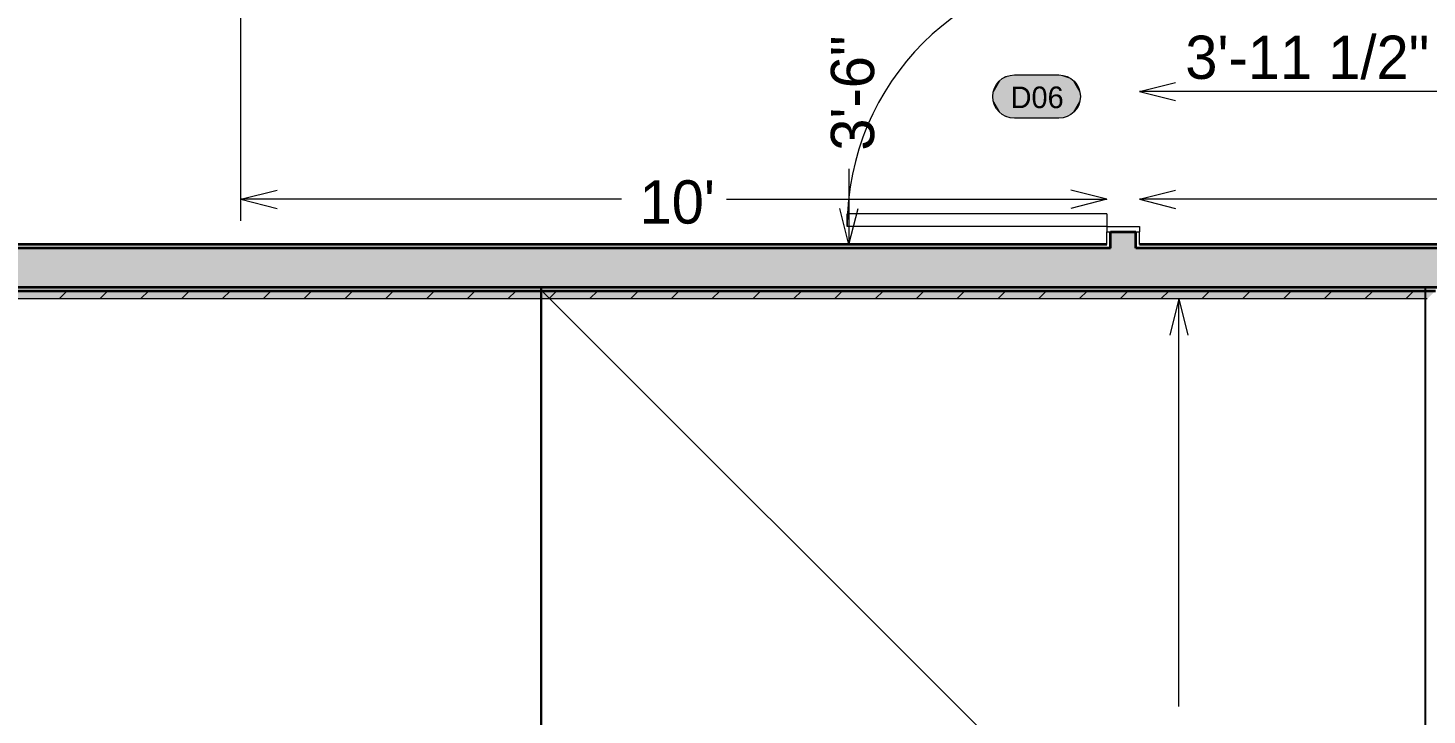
# Model space of a CAD drawing. Header units: inches. Extents: x 0.6 to 35.4, y -22.9 to 0.3.
# Drawn here: x 14.957 to 18.997, y -7.84 to -5.855 of the extents above; entities that cross this region are included whole.
import ezdxf

# ---------------------------------------------------------------- set-up
doc = ezdxf.new("R2010")
doc.units = ezdxf.units.IN
doc.header["$MEASUREMENT"] = 0
doc.layers.add('Layout Box Export Contents', color=7, linetype='Continuous', lineweight=0, true_color=0x000000)

msp = doc.modelspace()

# ---------------------------------------------------------------- linework, layer by layer
at = {"layer": 'Layout Box Export Contents', "color": 176, "linetype": 'Continuous', "lineweight": 18, "true_color": 0x000080, "transparency": 33554687}
for p, q in [((15.5723, -6.4121), (15.5723, -5.6673)), ((18.1668, -6.0379), (18.2709, -6.0119)), ((18.1668, -6.0379), (18.2709, -6.0639)), ((19.1557, -6.0379), (18.1668, -6.0379)), ((17.3282, -6.2613), (17.3282, -6.4798)), ((15.5723, -6.3496), (15.6765, -6.3236)), ((18.073, -6.3496), (17.9689, -6.3236)), ((18.1668, -6.3496), (18.2709, -6.3236)), ((15.5723, -6.3496), (15.6765, -6.3757)), ((16.6712, -6.3496), (15.5723, -6.3496)), ((16.9741, -6.3496), (18.073, -6.3496)), ((17.3282, -6.4798), (17.3022, -6.3757)), ((17.3282, -6.4798), (17.3543, -6.3757)), ((18.073, -6.3496), (17.9689, -6.3757)), ((18.1668, -6.3496), (18.2709, -6.3757)), ((19.2653, -6.3496), (18.1668, -6.3496)), ((18.2806, -6.6376), (18.2546, -6.7418)), ((18.2806, -6.6376), (18.3066, -6.7418)), ((18.2806, -7.8149), (18.2806, -6.6376))]:
    msp.add_line(p, q, dxfattribs=at)
at = {"layer": 'Layout Box Export Contents', "color": 251, "linetype": 'Continuous', "lineweight": 18, "true_color": 0x4b4b4b, "transparency": 33554687}
for p, q in [((18.073, -6.3913), (17.323, -6.3913)), ((17.323, -6.4278), (17.323, -6.3913)), ((18.073, -6.3913), (18.073, -6.4278)), ((18.073, -6.4278), (17.323, -6.4278)), ((18.073, -6.4278), (18.073, -6.4434)), ((18.073, -6.4278), (18.1668, -6.4278)), ((18.073, -6.4434), (18.1668, -6.4434)), ((18.1668, -6.4278), (18.1668, -6.4434))]:
    msp.add_line(p, q, dxfattribs=at)
at = {"layer": 'Layout Box Export Contents', "color": 18, "linetype": 'Continuous', "lineweight": 0, "true_color": 0x000000, "transparency": 33554687}
for p, q in [((18.073, -6.4798), (18.073, -6.4434)), ((18.073, -6.4434), (18.1668, -6.4434)), ((18.1668, -6.4798), (18.1668, -6.4434)), ((18.073, -6.4798), (12.5619, -6.4798)), ((19.1557, -6.4798), (18.1668, -6.4798)), ((19.0214, -6.6142), (12.4276, -6.6142)), ((19.0216, -6.614), (12.4278, -6.614)), ((18.9979, -6.6376), (12.4042, -6.6376))]:
    msp.add_line(p, q, dxfattribs=at)
at = {"layer": 'Layout Box Export Contents', "color": 18, "linetype": 'Continuous', "lineweight": 35, "true_color": 0x000000, "transparency": 33554687}
for p, q in [((18.0834, -6.4903), (18.0834, -6.4434)), ((18.0834, -6.4434), (18.1564, -6.4434)), ((18.1564, -6.4903), (18.1564, -6.4434)), ((18.0834, -6.4903), (12.5515, -6.4903)), ((18.073, -6.4798), (12.5619, -6.4798)), ((19.0307, -6.4903), (18.1564, -6.4903)), ((19.1557, -6.4798), (18.1668, -6.4798)), ((19.0216, -6.6153), (12.4265, -6.6153)), ((19.0307, -6.6048), (12.4369, -6.6048))]:
    msp.add_line(p, q, dxfattribs=at)
at = {"layer": 'Layout Box Export Contents', "color": 1, "linetype": 'Continuous', "lineweight": 0, "true_color": 0xff0000, "transparency": 33554687}
for p, q in [((15.047, -6.6376), (15.0704, -6.6142)), ((15.1649, -6.6376), (15.1883, -6.6142)), ((15.2827, -6.6376), (15.3061, -6.6142)), ((15.4006, -6.6376), (15.424, -6.6142)), ((15.5184, -6.6376), (15.5418, -6.6142)), ((15.6363, -6.6376), (15.6597, -6.6142)), ((15.7541, -6.6376), (15.7775, -6.6142)), ((15.872, -6.6376), (15.8954, -6.6142)), ((15.9898, -6.6376), (16.0132, -6.6142)), ((16.1077, -6.6376), (16.1311, -6.6142)), ((16.2255, -6.6376), (16.2489, -6.6142)), ((16.3434, -6.6376), (16.3668, -6.6142)), ((16.4612, -6.6376), (16.4847, -6.6142)), ((16.5791, -6.6376), (16.6025, -6.6142)), ((16.6969, -6.6376), (16.7204, -6.6142)), ((16.8148, -6.6376), (16.8382, -6.6142)), ((16.9326, -6.6376), (16.9561, -6.6142)), ((17.0505, -6.6376), (17.0739, -6.6142)), ((17.1683, -6.6376), (17.1918, -6.6142)), ((17.2862, -6.6376), (17.3096, -6.6142)), ((17.404, -6.6376), (17.4275, -6.6142)), ((17.5219, -6.6376), (17.5453, -6.6142)), ((17.6397, -6.6376), (17.6632, -6.6142)), ((17.7576, -6.6376), (17.781, -6.6142)), ((17.8754, -6.6376), (17.8989, -6.6142)), ((17.9933, -6.6376), (18.0167, -6.6142)), ((18.1111, -6.6376), (18.1346, -6.6142)), ((18.229, -6.6376), (18.2524, -6.6142)), ((18.3468, -6.6376), (18.3703, -6.6142)), ((18.4647, -6.6376), (18.4881, -6.6142)), ((18.5825, -6.6376), (18.606, -6.6142)), ((18.7004, -6.6376), (18.7238, -6.6142)), ((18.8182, -6.6376), (18.8417, -6.6142)), ((18.9361, -6.6376), (18.9595, -6.6142))]:
    msp.add_line(p, q, dxfattribs=at)
at = {"layer": 'Layout Box Export Contents', "color": 18, "linetype": 'Continuous', "lineweight": 18, "true_color": 0x000000, "transparency": 33554687}
msp.add_line((18.9922, -9.1647), (16.4395, -6.612), dxfattribs=at)
at = {"layer": 'Layout Box Export Contents', "color": 18, "linetype": 'Continuous', "lineweight": 25, "true_color": 0x000000, "transparency": 33554687}
for points in [[(8.7363, -6.9697), (12.403, -4.5253), (12.403, -6.6043), (16.4395, -6.6043), (16.4395, -13.5576), (15.5365, -12.9556), (14.1173, -12.9556), (14.1173, -12.9556), (14.0384, -12.9556), (14.0384, -13.1134), (14.0384, -13.1134), (14.0384, -14.5238), (10.7845, -12.3545), (9.0786, -12.3545), (9.0786, -12.5211), (8.7363, -12.5211)], [(22.789, -11.7132), (22.789, -12.1971), (24.9, -12.1971), (24.9, -12.1971), (25.0578, -12.1971), (25.0578, -12.1971), (25.4, -12.1971), (25.4, -14.7489), (25.0578, -14.9771), (25.0578, -14.9771), (23.0727, -16.3004), (23.0727, -15.0181), (19.1723, -15.0181), (19.1723, -12.9556), (17.3424, -12.9556), (16.4395, -13.5576), (16.4395, -6.6043), (18.9922, -6.6043), (18.9922, -9.4004), (18.9922, -9.4004), (18.9922, -9.4793), (19.15, -9.4793), (19.15, -9.4793), (21.1136, -9.4793)]]:
    msp.add_lwpolyline(points, close=True, dxfattribs=at)
at = {"layer": 'Layout Box Export Contents', "color": 156, "linetype": 'Continuous', "lineweight": 18, "true_color": 0x004080, "transparency": 33554687}
msp.add_lwpolyline([(17.934, -5.9903, -1), (17.934, -6.1153), (17.8058, -6.1153, -1), (17.8058, -5.9903)], format="xyb", close=True, dxfattribs=at)
msp.add_lwpolyline([(17.934, -5.9903, -1), (17.934, -6.1153), (17.8058, -6.1153, -1), (17.8058, -5.9903)], format="xyb", close=True, dxfattribs=at)
at = {"layer": 'Layout Box Export Contents', "color": 251, "linetype": 'Continuous', "lineweight": 18, "true_color": 0x4b4b4b, "transparency": 33554687}
msp.add_arc((18.073, -6.4278), 0.75, 90, 180, dxfattribs=at)
at = {"layer": 'Layout Box Export Contents', "color": 7, "linetype": 'Continuous', "lineweight": 18, "true_color": 0xffffff, "transparency": 33554687}
for points in [[(17.7677, -6.1023), (17.7438, -6.0609), (17.7677, -6.1023), (17.8058, -5.9903)], [(17.8058, -5.9903), (17.7438, -6.0609), (17.8058, -5.9903), (17.7438, -6.0446)], [(17.7438, -6.0446), (17.7976, -5.9908), (17.7438, -6.0446), (17.8058, -5.9903)], [(17.7677, -6.0032), (17.7976, -5.9908), (17.7677, -6.0032), (17.7438, -6.0446)], [(17.7438, -6.0446), (17.748, -6.0288), (17.7438, -6.0446), (17.7677, -6.0032)], [(17.748, -6.0288), (17.7616, -6.0086), (17.748, -6.0288), (17.7677, -6.0032)], [(17.7516, -6.0215), (17.7616, -6.0086), (17.7516, -6.0215), (17.748, -6.0288)], [(17.7562, -6.0147), (17.7616, -6.0086), (17.7562, -6.0147), (17.7516, -6.0215)], [(17.8058, -5.9903), (17.7976, -6.1147), (17.8058, -5.9903), (17.7677, -6.1023)], [(17.7896, -5.9924), (17.7976, -5.9908), (17.7896, -5.9924), (17.7677, -6.0032)], [(17.7677, -6.0032), (17.7745, -5.9986), (17.7677, -6.0032), (17.7896, -5.9924)], [(17.7818, -5.995), (17.7896, -5.9924), (17.7818, -5.995), (17.7745, -5.9986)], [(17.8058, -5.9903), (17.8058, -6.1153), (17.8058, -5.9903), (17.7976, -6.1147)], [(17.934, -5.9903), (17.934, -6.1153), (17.934, -5.9903), (17.8058, -5.9903)], [(17.934, -6.1153), (17.8058, -6.1153), (17.934, -6.1153), (17.8058, -5.9903)], [(17.934, -5.9903), (17.9653, -5.9986), (17.934, -5.9903), (17.9721, -6.0032)], [(17.9721, -6.0032), (17.9721, -6.1023), (17.9721, -6.0032), (17.934, -5.9903)], [(17.934, -5.9903), (17.9721, -6.1023), (17.934, -5.9903), (17.9422, -6.1147)], [(17.9422, -5.9908), (17.9653, -5.9986), (17.9422, -5.9908), (17.934, -5.9903)], [(17.9422, -6.1147), (17.934, -6.1153), (17.9422, -6.1147), (17.934, -5.9903)], [(17.9502, -5.9924), (17.9653, -5.9986), (17.9502, -5.9924), (17.9422, -5.9908)], [(17.9579, -5.995), (17.9653, -5.9986), (17.9579, -5.995), (17.9502, -5.9924)], [(17.9721, -6.0032), (17.9782, -6.0086), (17.9721, -6.0032), (17.996, -6.0446)], [(17.996, -6.0446), (17.996, -6.0609), (17.996, -6.0446), (17.9721, -6.0032)], [(17.996, -6.0609), (17.9721, -6.1023), (17.996, -6.0609), (17.9721, -6.0032)], [(17.9836, -6.0147), (17.9882, -6.0215), (17.9836, -6.0147), (17.9782, -6.0086)], [(17.9882, -6.0215), (17.9918, -6.0288), (17.9882, -6.0215), (17.9782, -6.0086)], [(17.9782, -6.0086), (17.9918, -6.0288), (17.9782, -6.0086), (17.996, -6.0446)], [(17.7438, -6.0609), (17.7433, -6.0528), (17.7438, -6.0609), (17.7438, -6.0446)], [(17.7438, -6.0446), (17.7454, -6.0366), (17.7438, -6.0446), (17.748, -6.0288)], [(17.9918, -6.0288), (17.9944, -6.0366), (17.9918, -6.0288), (17.996, -6.0446)], [(17.996, -6.0446), (17.9965, -6.0528), (17.996, -6.0446), (17.996, -6.0609)], [(17.748, -6.0767), (17.7438, -6.0609), (17.748, -6.0767), (17.7616, -6.097)], [(17.7616, -6.097), (17.7438, -6.0609), (17.7616, -6.097), (17.7677, -6.1023)], [(17.748, -6.0767), (17.7454, -6.0689), (17.748, -6.0767), (17.7438, -6.0609)], [(17.7616, -6.097), (17.7516, -6.084), (17.7616, -6.097), (17.748, -6.0767)], [(17.7562, -6.0908), (17.7516, -6.084), (17.7562, -6.0908), (17.7616, -6.097)], [(17.9782, -6.097), (17.9721, -6.1023), (17.9782, -6.097), (17.996, -6.0609)], [(17.9836, -6.0908), (17.9782, -6.097), (17.9836, -6.0908), (17.996, -6.0609)], [(17.996, -6.0609), (17.9918, -6.0767), (17.996, -6.0609), (17.9836, -6.0908)], [(17.9918, -6.0767), (17.9882, -6.084), (17.9918, -6.0767), (17.9836, -6.0908)], [(17.996, -6.0609), (17.9944, -6.0689), (17.996, -6.0609), (17.9918, -6.0767)], [(17.7976, -6.1147), (17.7896, -6.1131), (17.7976, -6.1147), (17.7677, -6.1023)], [(17.7818, -6.1105), (17.7745, -6.1069), (17.7818, -6.1105), (17.7677, -6.1023)], [(17.7896, -6.1131), (17.7818, -6.1105), (17.7896, -6.1131), (17.7677, -6.1023)], [(17.9721, -6.1023), (17.9502, -6.1131), (17.9721, -6.1023), (17.9422, -6.1147)], [(17.9579, -6.1105), (17.9502, -6.1131), (17.9579, -6.1105), (17.9721, -6.1023)], [(17.9721, -6.1023), (17.9653, -6.1069), (17.9721, -6.1023), (17.9579, -6.1105)]]:
    msp.add_solid(points, dxfattribs=at)
at = {"layer": 'Layout Box Export Contents', "color": 254, "linetype": 'Continuous', "lineweight": 35, "true_color": 0xe3e3e3, "transparency": 33554687}
msp.add_solid([(18.0834, -6.4903), (18.0834, -6.4434), (18.1564, -6.4903), (18.1564, -6.4434)], dxfattribs=at)
at = {"layer": 'Layout Box Export Contents', "color": 253, "linetype": 'Continuous', "lineweight": 35, "true_color": 0x9d9d9d, "transparency": 33554687}
msp.add_solid([(19.0307, -6.6048), (12.4369, -6.6048), (19.0307, -6.4903), (12.4369, -6.4903)], dxfattribs=at)
at = {"layer": 'Layout Box Export Contents', "color": 7, "linetype": 'Continuous', "lineweight": 35, "true_color": 0xffffff, "transparency": 33554687}
msp.add_solid([(18.9979, -6.6376), (12.4042, -6.6376), (19.0214, -6.6142), (12.4276, -6.6142)], dxfattribs=at)

# ---------------------------------------------------------------- texts
at = {"layer": 'Layout Box Export Contents', "color": 176, "linetype": 'Continuous', "lineweight": 18, "true_color": 0x000080, "transparency": 33554687, "insert": (17.4026, -6.2092), "char_height": 0.125, "width": 0.38625, "attachment_point": 7, "rotation": 90}
msp.add_mtext('\\fChief Blueprint|b0|i0|c0|p0;3\'-6"', dxfattribs=at)
at = {"layer": 'Layout Box Export Contents', "color": 176, "linetype": 'Continuous', "lineweight": 18, "true_color": 0x000080, "transparency": 33554687, "char_height": 0.125, "attachment_point": 7}
for s, insert, width in [('\\fChief Blueprint|b0|i0|c0|p0;3\'-11 1/2"', (18.2993, -6.0035), 0.77625), ("\\fChief Blueprint|b0|i0|c0|p0;10'", (16.7233, -6.4215), 0.23625)]:
    msp.add_mtext(s, dxfattribs=dict(at, insert=insert, width=width))
at = {"layer": 'Layout Box Export Contents', "color": 156, "linetype": 'Continuous', "lineweight": 18, "true_color": 0x004080, "transparency": 33554687, "insert": (17.7949, -6.0871), "char_height": 0.0625, "width": 0.19875, "attachment_point": 7}
msp.add_mtext('\\fChief Blueprint|b0|i0|c0|p0;D06', dxfattribs=at)

doc.saveas('drawing.dxf')
